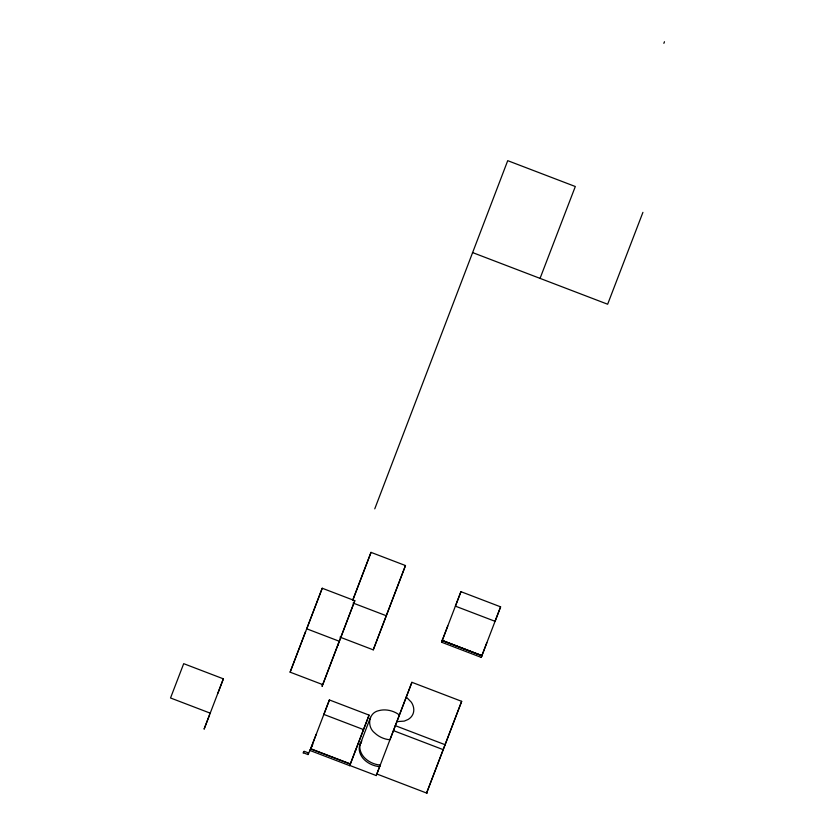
<?xml version="1.0" encoding="UTF-8"?>
<svg xmlns="http://www.w3.org/2000/svg" width="835" height="835" viewBox="0 0 835 835"><rect width="100%" height="100%" fill="white"/><g stroke="black" fill="none" stroke-linecap="round" stroke-linejoin="round"><path stroke-width="1.25" d="M209.585 714.729L204.084 729.174L223.362 678.834L183.7 663.668L170.528 697.976L210.19 713.142M217.841 693.321L223.362 678.834M338.165 644.035L322.696 684.616L290.121 672.165L305.589 631.573M322.226 588.237L306.758 628.818L339.334 641.28L354.802 600.689L322.226 588.237L290.121 672.165M374.758 508.839L507.722 160.664L575.315 186.518L540.057 278.379M352.923 599.603L371.022 552.373L405.476 565.546L373.255 649.849L339.991 637.126M352.798 600.198L371.022 552.373M322.091 686.203L322.31 684.877M310.578 748.692L350.376 763.91M310.036 750.498L329.397 699.939L369.07 715.115L349.708 765.664L310.036 750.498L316.225 734.257M329.397 699.939L323.876 714.426L363.549 729.592M373.255 649.849L405.476 565.546M349.708 765.664L355.898 749.423M360.271 744.048L360.814 742.607M399.36 715.104L397.711 713.81A19.299 14.247 21 0 0 378.986 710.606C368.298 712.641 366.69 726.805 374.738 732.973A19.299 14.247 21 0 0 387.91 739.528L389.997 739.674L411.905 682.31L461.671 701.337L426.612 793.02L461.671 701.337M349.781 765.455L376.241 775.569L380.29 764.954L378.203 764.818A19.299 14.247 21 0 1 365.031 758.253C360.49 753.974 357.683 746.354 361.837 740.916M442.237 640.466L460.93 591.671L500.603 606.847L481.231 657.395L441.569 642.219L447.758 625.989M460.93 591.671L455.409 606.158L495.082 621.323L500.603 606.847M481.231 657.395L486.826 642.731M354.802 600.689L337.653 645.653M339.334 641.28L322.185 686.234M303.105 753.024L303.71 751.448M307.99 754.558L308.595 752.972L304.253 751.312L303.648 752.899L307.99 754.558L312.76 744.486M355.292 751.009L369.07 715.115M359.666 745.624L370.521 717.328M376.241 775.569L411.905 682.31M663.867 43.326L664.472 41.75M441.569 642.219L442.174 640.643L481.847 655.809M642.919 212.361L607.65 304.232L472.453 252.525M361.231 742.492C357.067 747.941 359.885 755.56 364.425 759.84A19.299 14.247 21 0 0 377.597 766.394L379.685 766.54M396.928 721.617L404.234 721.116L408.148 719.457A19.299 14.247 21 0 0 411.404 702.287L406.29 697.037M353.069 603.037L386.334 615.76M395.268 725.646L445.034 744.684M393.483 730.646L443.249 749.673M376.846 773.993L427.113 793.25M310.641 748.911L350.314 764.088M442.122 640.382L481.91 655.632L442.122 640.382"/></g></svg>
